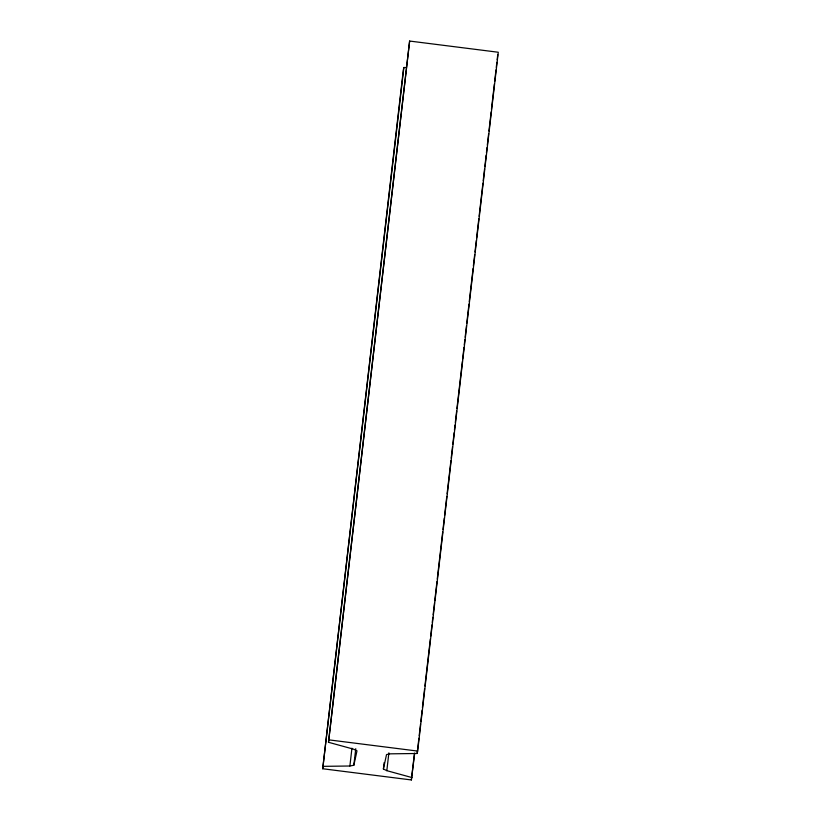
<?xml version="1.0" encoding="UTF-8"?>
<svg xmlns="http://www.w3.org/2000/svg" width="821" height="821" viewBox="0 0 821 821"><rect width="100%" height="100%" fill="white"/><g stroke="black" fill="none" stroke-linecap="round" stroke-linejoin="round"><path stroke-width="1.23" d="M414.677 753.36L411.372 779.95L322.725 768.754L403.337 69.918L403.86 67.517L406.405 67.476M322.725 768.754L403.86 67.517M323.248 766.342L349.89 766.003L353.841 765.264L356.991 750.835L353.564 749.163L328.492 742.287L409.628 41.05L498.275 52.246L417.663 751.082L417.14 753.483L390.498 753.832L386.537 754.561L383.397 769L386.824 770.673L411.896 777.549M328.492 742.287L409.628 41.05M349.89 766.003L351.942 748.177M353.841 765.264L355.75 748.721M383.397 769L384.125 762.637M386.824 770.673L388.877 752.847M411.372 779.95L414.451 753.216M417.14 753.483L418.895 738.212M419.192 735.667L420.516 724.214M420.804 721.669L422.127 710.206M422.425 707.661L424.621 688.573M424.919 686.028L430.358 638.923M430.645 636.378L431.969 624.925M432.267 622.38L432.852 617.289M433.139 614.744L434.463 603.281M434.761 600.736L436.957 581.648M437.254 579.103L442.683 531.998M442.981 529.453L444.305 518M444.592 515.455L446.798 496.356M447.096 493.811L450.914 460.714M451.201 458.169L452.525 446.716M452.823 444.171L454.146 432.708M454.434 430.163L455.019 425.073M455.316 422.528L456.64 411.075M456.928 408.53L462.367 361.425M462.654 358.88L463.978 347.427M464.276 344.882L464.86 339.791M465.158 337.246L466.472 325.783M466.769 323.238L468.976 304.15M469.263 301.605L473.081 268.508M473.378 265.963L474.702 254.51M474.99 251.955L476.313 240.502M476.611 237.957L478.807 218.868M479.105 216.313L482.922 183.227M483.22 180.671L484.534 169.218M484.831 166.673L486.155 155.22M486.443 152.675L487.038 147.585M487.325 145.03L488.649 133.577M488.947 131.032L491.143 111.943M491.44 109.388L494.375 83.937M494.673 81.392L495.987 69.929M496.284 67.384L496.869 62.293M497.167 59.748L497.752 54.658M329.016 739.885L417.663 751.082"/></g></svg>
